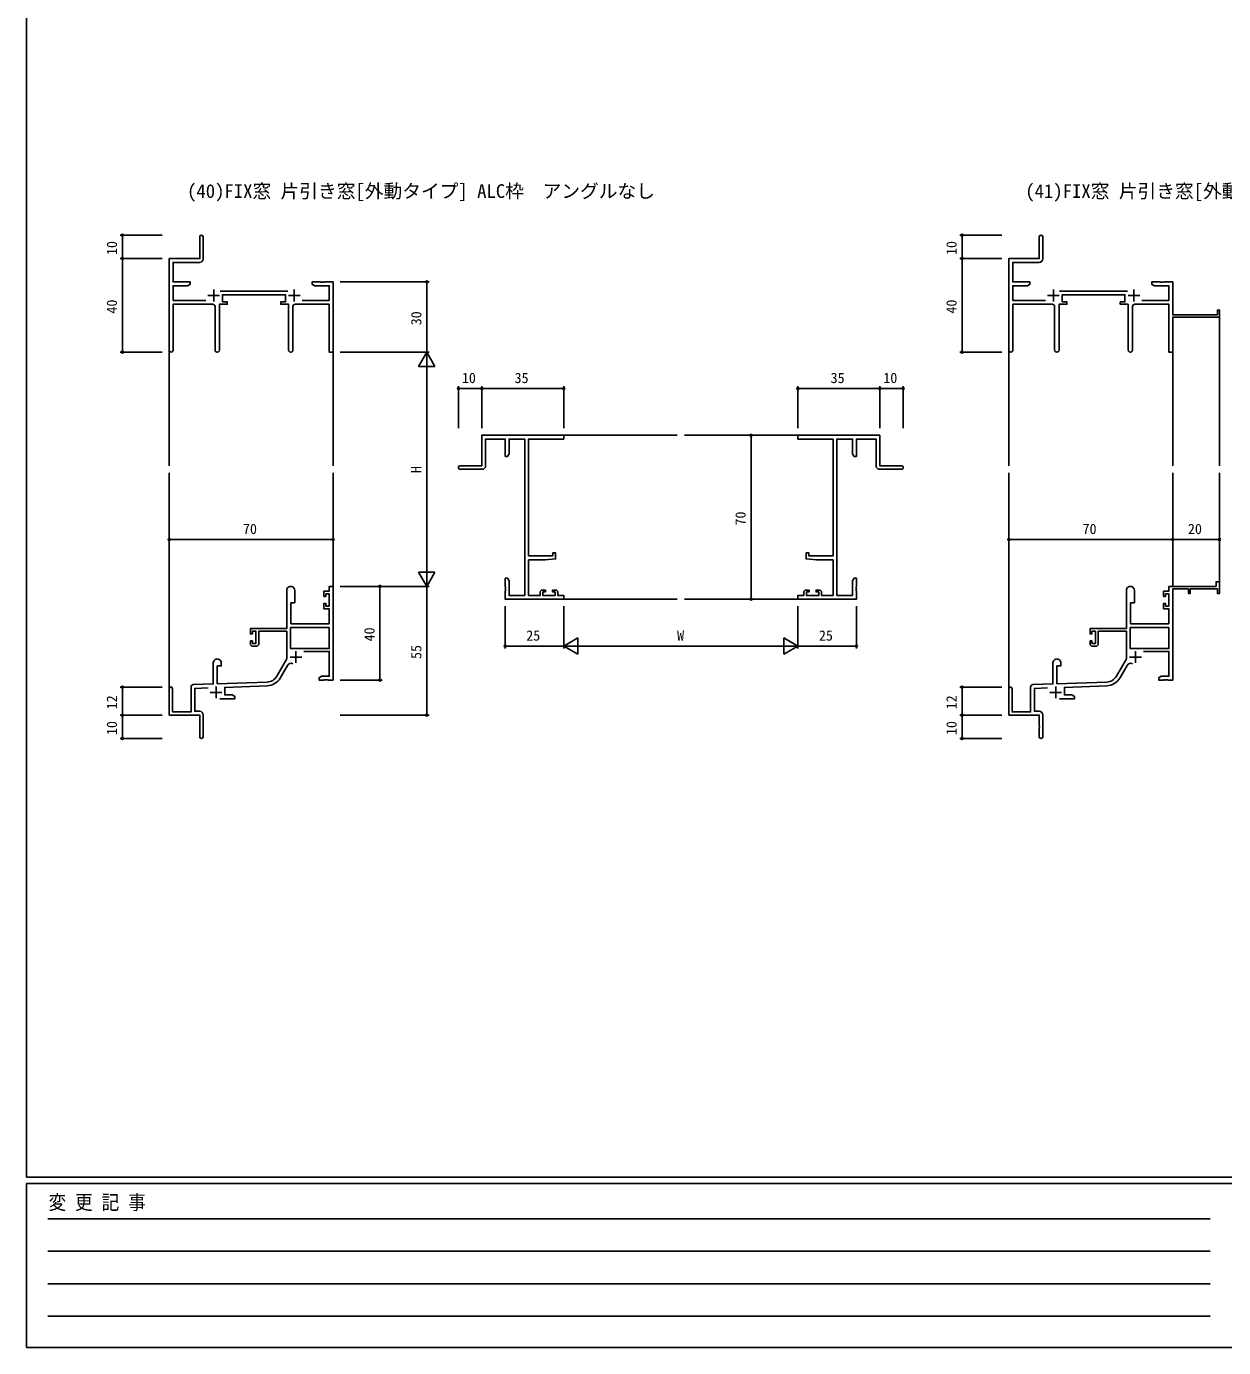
# Model space of a CAD drawing. Units: millimetres, scale not verified. Extents: x -793 to 793, y -564 to 564.
# Drawn here: x -788 to -276, y -564 to 0 of the extents above; entities that cross this region are included whole.
import ezdxf
from ezdxf.enums import TextEntityAlignment as Align

# ---------------------------------------------------------------- set-up
doc = ezdxf.new("R2010")
doc.units = ezdxf.units.MM
doc.header["$LTSCALE"] = 3
for name, color, linetype in [('0-1_USER1', 3, 'Continuous'), ('0-2_YKK_11', 7, 'Continuous'), ('0-3_YKK_12', 2, 'Continuous'), ('0-4_YKK_D', 6, 'Continuous'), ('0-5_YKK_ZWAK', 7, 'Continuous')]:
    doc.layers.add(name, color=color, linetype=linetype)
doc.styles.add('ＭＳ ゴシック', font='')
doc.styles.get('ＭＳ ゴシック').set_extended_font_data('MS Gothic')

msp = doc.modelspace()

# ---------------------------------------------------------------- linework, layer by layer
at = {"layer": '0-2_YKK_11'}
for p, q in [((-712.302, -99.248), (-712.302, -89.868)), ((-353.689, -99.248), (-353.689, -89.868)), ((-707.802, -112.418), (-707.802, -117.418)), ((-673.402, -112.418), (-673.402, -117.418)), ((-349.189, -112.418), (-349.189, -117.418)), ((-314.789, -112.418), (-314.789, -117.418)), ((-710.302, -114.918), (-705.302, -114.918)), ((-676.1, -112.988), (-705.11, -112.988)), ((-675.902, -114.918), (-670.902, -114.918)), ((-351.689, -114.918), (-346.689, -114.918)), ((-317.486, -112.988), (-346.496, -112.988)), ((-317.289, -114.918), (-312.289, -114.918)), ((-707.252, -119.618), (-707.252, -138.168)), ((-673.952, -138.168), (-673.952, -119.618)), ((-348.639, -119.618), (-348.639, -138.168)), ((-315.339, -138.168), (-315.339, -119.618)), ((-593.164, -189.125), (-602.544, -189.125)), ((-423.427, -189.125), (-414.047, -189.125)), ((-658.432, -256.75), (-674.972, -256.75)), ((-299.819, -256.75), (-316.359, -256.75)), ((-689.602, -264.72), (-691.102, -264.72)), ((-332.489, -264.72), (-330.989, -264.72)), ((-675.202, -269.32), (-670.202, -269.32)), ((-672.702, -266.82), (-672.702, -271.82)), ((-316.589, -269.32), (-311.589, -269.32)), ((-314.089, -266.82), (-314.089, -271.82)), ((-676.309, -272.871), (-679.445, -278.303)), ((-320.831, -278.303), (-317.695, -272.871)), ((-706.802, -281.92), (-706.802, -286.92)), ((-348.189, -281.92), (-348.189, -286.92)), ((-709.302, -284.42), (-704.302, -284.42)), ((-350.689, -284.42), (-345.689, -284.42)), ((-712.302, -293.99), (-712.302, -303.37)), ((-353.689, -303.37), (-353.689, -293.99))]:
    msp.add_line(p, q, dxfattribs=at)
for points in [[(-713.802, -89.868), (-713.802, -99.118), (-726.802, -99.118), (-726.802, -138.303)], [(-355.189, -89.868), (-355.189, -99.118), (-368.189, -99.118), (-368.189, -138.303)], [(-711.152, -116.988), (-725.172, -116.988), (-725.172, -110.748), (-718.893, -110.748), (-717.802, -110.118), (-717.802, -109.118), (-725.172, -109.118), (-725.172, -100.748), (-713.802, -100.748)], [(-352.539, -116.988), (-366.559, -116.988), (-366.559, -110.748), (-360.28, -110.748), (-359.189, -110.118), (-359.189, -109.118), (-366.559, -109.118), (-366.559, -100.748), (-355.189, -100.748)], [(-672.952, -118.618), (-658.432, -118.618), (-658.432, -139.118), (-656.802, -139.118), (-656.802, -109.118), (-660.344, -109.118), (-660.527, -109.238), (-661.077, -109.238), (-661.26, -109.118), (-661.344, -109.118), (-661.527, -109.238), (-662.077, -109.238), (-662.26, -109.118), (-665.802, -109.118), (-665.802, -110.118), (-664.711, -110.748), (-658.432, -110.748), (-658.432, -116.988), (-670.052, -116.988)], [(-314.339, -118.618), (-299.819, -118.618), (-299.819, -139.118), (-298.189, -139.118), (-298.189, -124.118), (-278.189, -124.118), (-278.189, -121.118), (-279.089, -121.118), (-279.089, -123.118), (-298.189, -123.118), (-298.189, -109.118), (-301.73, -109.118), (-301.914, -109.238), (-302.464, -109.238), (-302.647, -109.118), (-302.73, -109.118), (-302.914, -109.238), (-303.464, -109.238), (-303.647, -109.118), (-307.189, -109.118), (-307.189, -110.118), (-306.097, -110.748), (-299.819, -110.748), (-299.819, -116.988), (-311.438, -116.988)], [(-705.352, -138.168), (-705.352, -118.618), (-702.002, -118.618), (-702.002, -117.618), (-704.002, -117.618), (-704.002, -114.618), (-677.202, -114.618), (-677.202, -117.618), (-679.202, -117.618), (-679.202, -118.618), (-675.852, -118.618), (-675.852, -138.168)], [(-346.739, -138.168), (-346.739, -118.618), (-343.389, -118.618), (-343.389, -117.618), (-345.389, -117.618), (-345.389, -114.618), (-318.589, -114.618), (-318.589, -117.618), (-320.589, -117.618), (-320.589, -118.618), (-317.239, -118.618), (-317.239, -138.168)], [(-725.172, -138.303), (-725.172, -118.618), (-708.252, -118.618)], [(-366.559, -138.303), (-366.559, -118.618), (-349.639, -118.618)], [(-602.544, -187.625), (-593.294, -187.625), (-593.294, -174.625), (-558.294, -174.625), (-558.294, -176.255), (-573.294, -176.255), (-573.294, -226.125), (-562.994, -226.125), (-562.994, -224.825), (-561.794, -224.825), (-561.794, -227.432), (-566.294, -227.825), (-573.294, -227.825), (-573.294, -242.995), (-568.394, -242.995), (-568.394, -241.725)], [(-414.047, -187.625), (-423.297, -187.625), (-423.297, -174.625), (-458.297, -174.625), (-458.297, -176.255), (-443.297, -176.255), (-443.297, -226.125), (-453.597, -226.125), (-453.597, -224.825), (-454.797, -224.825), (-454.797, -227.432), (-450.297, -227.825), (-443.297, -227.825), (-443.297, -242.995), (-448.197, -242.995), (-448.197, -241.725)], [(-574.924, -242.995), (-574.924, -176.255), (-581.664, -176.255), (-581.664, -182.534), (-582.294, -183.625), (-583.294, -183.625), (-583.294, -176.255), (-591.664, -176.255), (-591.664, -187.625)], [(-441.667, -242.995), (-441.667, -176.255), (-434.927, -176.255), (-434.927, -182.534), (-434.297, -183.625), (-433.297, -183.625), (-433.297, -176.255), (-424.927, -176.255), (-424.927, -187.625)], [(-560.794, -241.725), (-560.794, -242.995), (-558.294, -242.995), (-558.294, -244.625), (-583.294, -244.625), (-583.294, -241.084), (-583.174, -240.9), (-583.174, -240.35), (-583.294, -240.167), (-583.294, -240.084), (-583.174, -239.9), (-583.174, -239.35), (-583.294, -239.167), (-583.294, -235.625), (-582.294, -235.625), (-581.664, -236.717), (-581.664, -242.995), (-574.924, -242.995)], [(-455.797, -241.725), (-455.797, -242.995), (-458.297, -242.995), (-458.297, -244.625), (-433.297, -244.625), (-433.297, -241.084), (-433.417, -240.9), (-433.417, -240.35), (-433.297, -240.167), (-433.297, -240.084), (-433.417, -239.9), (-433.417, -239.35), (-433.297, -239.167), (-433.297, -235.625), (-434.297, -235.625), (-434.927, -236.717), (-434.927, -242.995), (-441.667, -242.995)], [(-692.102, -263.72), (-692.102, -262.42), (-691.302, -262.42), (-691.302, -263.52), (-689.802, -263.52), (-689.802, -258.32), (-691.302, -258.32), (-691.302, -259.42), (-692.102, -259.42), (-692.102, -257.12), (-676.602, -257.12), (-676.602, -240.82)], [(-673.202, -240.82), (-673.202, -246.12), (-674.802, -246.12), (-674.802, -255.12), (-658.432, -255.12), (-658.432, -248.72), (-660.702, -248.72), (-660.702, -246.42), (-659.902, -246.42), (-659.902, -247.52), (-658.432, -247.52), (-658.432, -242.32), (-659.902, -242.32), (-659.902, -243.42), (-660.702, -243.42), (-660.702, -241.12), (-658.432, -241.12), (-658.432, -239.12), (-656.802, -239.12), (-656.802, -279.12), (-658.844, -279.12), (-659.027, -279), (-659.577, -279), (-659.76, -279.12), (-659.844, -279.12), (-660.027, -279), (-660.577, -279), (-660.76, -279.12), (-662.802, -279.12), (-662.802, -278.12), (-661.711, -277.49), (-658.432, -277.49), (-658.432, -266.92), (-669.304, -266.92)], [(-567.394, -240.725), (-566.094, -240.725), (-566.094, -241.525), (-567.194, -241.525), (-567.194, -242.995), (-561.994, -242.995), (-561.994, -241.525), (-563.094, -241.525), (-563.094, -240.725), (-561.794, -240.725)], [(-449.197, -240.725), (-450.497, -240.725), (-450.497, -241.525), (-449.397, -241.525), (-449.397, -242.995), (-454.597, -242.995), (-454.597, -241.525), (-453.497, -241.525), (-453.497, -240.725), (-454.797, -240.725)], [(-317.989, -240.82), (-317.989, -257.12), (-333.489, -257.12), (-333.489, -259.42), (-332.689, -259.42), (-332.689, -258.32), (-331.189, -258.32), (-331.189, -263.52), (-332.689, -263.52), (-332.689, -262.42), (-333.489, -262.42), (-333.489, -263.72)], [(-299.819, -255.12), (-316.189, -255.12), (-316.189, -246.12), (-314.589, -246.12), (-314.589, -240.82)], [(-310.69, -266.92), (-299.819, -266.92), (-299.819, -277.49), (-303.097, -277.49), (-304.189, -278.12), (-304.189, -279.12), (-302.147, -279.12), (-301.964, -279), (-301.414, -279), (-301.23, -279.12), (-301.147, -279.12), (-300.964, -279), (-300.414, -279), (-300.23, -279.12), (-298.189, -279.12), (-298.189, -240.22), (-291.489, -240.22), (-291.489, -242.12), (-290.689, -242.12), (-290.689, -240.22), (-279.089, -240.22), (-279.089, -242.12), (-278.189, -242.12), (-278.189, -237.12), (-279.689, -237.12), (-279.689, -239.12), (-299.819, -239.12), (-299.819, -241.12), (-302.089, -241.12), (-302.089, -243.42), (-301.289, -243.42), (-301.289, -242.32), (-299.819, -242.32), (-299.819, -247.52), (-301.289, -247.52), (-301.289, -246.42), (-302.089, -246.42), (-302.089, -248.72), (-299.819, -248.72), (-299.819, -255.12)], [(-680.856, -277.488), (-676.602, -270.12), (-676.602, -258.32), (-688.602, -258.32), (-688.602, -263.72)], [(-329.989, -263.72), (-329.989, -258.32), (-317.989, -258.32), (-317.989, -270.12), (-322.243, -277.488)], [(-716.537, -281.086), (-708.002, -280.788), (-708.002, -271.82)], [(-704.602, -271.82), (-704.602, -273.12), (-706.302, -273.12), (-706.302, -280.729), (-685.012, -279.985)], [(-349.389, -271.82), (-349.389, -280.788), (-357.923, -281.086)], [(-326.398, -279.985), (-347.689, -280.729), (-347.689, -273.12), (-345.989, -273.12), (-345.989, -271.82)], [(-725.402, -282.82), (-725.402, -292.72), (-717.502, -292.72), (-717.502, -282.085)], [(-684.955, -281.614), (-703.102, -282.248), (-703.102, -285.49), (-699.893, -285.49), (-698.802, -286.12), (-698.802, -287.12), (-705.152, -287.12)], [(-358.889, -282.085), (-358.889, -292.72), (-366.789, -292.72), (-366.789, -282.82)], [(-346.539, -287.12), (-340.189, -287.12), (-340.189, -286.12), (-341.28, -285.49), (-344.489, -285.49), (-344.489, -282.248), (-326.341, -281.614)], [(-713.802, -303.37), (-713.802, -299.578), (-713.682, -299.395), (-713.682, -298.845), (-713.802, -298.662), (-713.802, -294.12), (-726.802, -294.12), (-726.802, -282.82)], [(-710.235, -282.497), (-715.872, -282.694), (-715.872, -292.49), (-713.802, -292.49)], [(-368.189, -282.82), (-368.189, -294.12), (-355.189, -294.12), (-355.189, -298.662), (-355.069, -298.845), (-355.069, -299.395), (-355.189, -299.578), (-355.189, -303.37)], [(-355.189, -292.49), (-357.259, -292.49), (-357.259, -282.694), (-351.621, -282.497)]]:
    msp.add_lwpolyline(points, dxfattribs=at)
for points in [[(-658.432, -256.75), (-674.972, -256.75), (-674.972, -265.72), (-658.432, -265.72)], [(-299.819, -256.75), (-316.359, -256.75), (-316.359, -265.72), (-299.819, -265.72)]]:
    msp.add_lwpolyline(points, close=True, dxfattribs=at)
for centre, radius, start, end in [((-713.052, -89.868), 0.75, 359.99999, 180.00001), ((-354.439, -89.868), 0.75, 359.99999, 180.00001), ((-713.802, -99.248), 1.5, 270.00001, 359.99999), ((-355.189, -99.248), 1.5, 270.00001, 359.99999), ((-708.252, -119.618), 1, 0.00001, 89.99999), ((-672.952, -119.618), 1, 90.00001, 179.99999), ((-349.639, -119.618), 1, 0.00001, 89.99999), ((-314.339, -119.618), 1, 90.00001, 179.99999), ((-725.987, -138.303), 0.815, 179.99999, 0.00001), ((-706.302, -138.168), 0.95, 179.99999, 0.00001), ((-674.902, -138.168), 0.95, 179.99999, 0.00001), ((-367.374, -138.303), 0.815, 179.99999, 0.00001), ((-347.689, -138.168), 0.95, 179.99999, 0.00001), ((-316.289, -138.168), 0.95, 179.99999, 0.00001), ((-602.544, -188.375), 0.75, 89.99999, 270.00001), ((-593.164, -187.625), 1.5, 270.00001, 359.99999), ((-423.427, -187.625), 1.5, 180.00001, 269.99999), ((-414.047, -188.375), 0.75, 269.99999, 90.00001), ((-674.902, -240.82), 1.7, 359.99999, 180.00001), ((-567.394, -241.725), 1, 90.00001, 179.99999), ((-561.794, -241.725), 1, 0.00001, 89.99999), ((-454.797, -241.725), 1, 90.00001, 179.99999), ((-449.197, -241.725), 1, 0.00001, 89.99999), ((-316.289, -240.82), 1.7, 359.99999, 180.00001), ((-691.102, -263.72), 1, 180.00001, 269.99999), ((-689.602, -263.72), 1, 270.00001, 359.99999), ((-332.489, -263.72), 1, 180.00001, 269.99999), ((-330.989, -263.72), 1, 270.00001, 359.99999), ((-706.302, -271.82), 1.7, 359.99999, 180.00001), ((-347.689, -271.82), 1.7, 359.99999, 180.00001), ((-674.75, -273.771), 1.8, 65.29866, 149.99999), ((-316.136, -273.771), 1.8, 65.29866, 149.99999), ((-716.502, -282.085), 1, 91.99998, 180), ((-685.186, -274.988), 5, 271.99999, 330), ((-685.186, -274.988), 6.63, 272, 330), ((-357.889, -282.085), 1, 91.99998, 180), ((-326.573, -274.988), 5, 271.99999, 330), ((-326.573, -274.988), 6.63, 272, 330), ((-726.102, -282.82), 0.7, 359.99999, 180.00001), ((-367.489, -282.82), 0.7, 359.99999, 180.00001), ((-713.802, -293.99), 1.5, 0.00001, 89.99999), ((-355.189, -293.99), 1.5, 0.00001, 89.99999), ((-713.052, -303.37), 0.75, 179.99999, 0.00001), ((-354.439, -303.37), 0.75, 179.99999, 0.00001)]:
    msp.add_arc(centre, radius, start, end, dxfattribs=at)
at = {"layer": '0-3_YKK_12'}
for p, q in [((-278.189, -123.818), (-278.189, -187.619)), ((-726.802, -137.863), (-726.802, -187.619)), ((-656.802, -139.118), (-656.802, -187.619)), ((-368.189, -137.863), (-368.189, -187.619)), ((-298.189, -139.118), (-298.189, -187.619)), ((-558.294, -174.625), (-509.795, -174.625)), ((-458.297, -174.625), (-506.795, -174.625)), ((-726.802, -282.687), (-726.802, -190.619)), ((-656.802, -239.12), (-656.802, -190.619)), ((-368.189, -282.687), (-368.189, -190.619)), ((-298.189, -239.12), (-298.189, -190.619)), ((-278.189, -239.12), (-278.189, -190.619)), ((-558.294, -244.625), (-509.795, -244.625)), ((-458.297, -244.625), (-506.795, -244.625))]:
    msp.add_line(p, q, dxfattribs=at)
at = {"layer": '0-4_YKK_D'}
for p, q in [((-729.802, -89.118), (-747.802, -89.118)), ((-746.802, -99.118), (-746.802, -89.118)), ((-371.189, -89.118), (-389.189, -89.118)), ((-388.189, -99.118), (-388.189, -89.118)), ((-729.802, -99.118), (-747.802, -99.118)), ((-729.802, -99.118), (-747.802, -99.118)), ((-746.802, -139.118), (-746.802, -99.118)), ((-371.189, -99.118), (-389.189, -99.118)), ((-371.189, -99.118), (-389.189, -99.118)), ((-388.189, -139.118), (-388.189, -99.118)), ((-653.802, -109.118), (-615.802, -109.118)), ((-616.802, -109.118), (-616.802, -139.118)), ((-729.802, -139.118), (-747.802, -139.118)), ((-653.802, -139.118), (-615.802, -139.118)), ((-653.802, -139.118), (-615.802, -139.118)), ((-616.802, -139.118), (-620.302, -145.18)), ((-616.802, -139.118), (-613.302, -145.18)), ((-616.802, -139.118), (-616.802, -151.243)), ((-371.189, -139.118), (-389.189, -139.118)), ((-620.302, -145.18), (-613.302, -145.18)), ((-616.802, -146.118), (-616.802, -232.12)), ((-603.294, -171.625), (-603.294, -153.625)), ((-593.294, -154.625), (-603.294, -154.625)), ((-593.294, -171.625), (-593.294, -153.625)), ((-593.294, -171.625), (-593.294, -153.625)), ((-558.294, -154.625), (-593.294, -154.625)), ((-558.294, -171.625), (-558.294, -153.625)), ((-458.297, -171.625), (-458.297, -153.625)), ((-458.297, -154.625), (-423.297, -154.625)), ((-423.297, -171.625), (-423.297, -153.625)), ((-423.297, -171.625), (-423.297, -153.625)), ((-423.297, -154.625), (-413.297, -154.625)), ((-413.297, -171.625), (-413.297, -153.625)), ((-462.539, -174.625), (-479.297, -174.625)), ((-478.297, -174.625), (-478.297, -244.625)), ((-726.802, -235.452), (-726.802, -218.12)), ((-726.802, -219.12), (-656.802, -219.12)), ((-656.802, -237.729), (-656.802, -218.12)), ((-368.189, -232.192), (-368.189, -218.12)), ((-368.189, -219.12), (-298.189, -219.12)), ((-298.189, -232.192), (-298.189, -218.12)), ((-298.189, -232.192), (-298.189, -218.12)), ((-298.189, -219.12), (-278.189, -219.12)), ((-278.189, -232.192), (-278.189, -218.12)), ((-616.802, -239.12), (-616.802, -226.995)), ((-616.802, -239.12), (-620.302, -233.058)), ((-613.302, -233.058), (-620.302, -233.058)), ((-616.802, -239.12), (-613.302, -233.058)), ((-653.802, -239.12), (-615.802, -239.12)), ((-653.802, -239.12), (-615.802, -239.12)), ((-653.802, -239.12), (-635.802, -239.12)), ((-636.802, -239.12), (-636.802, -279.12)), ((-616.802, -239.12), (-616.802, -294.12)), ((-583.294, -247.625), (-583.294, -265.625)), ((-558.294, -247.625), (-558.294, -265.625)), ((-558.294, -247.625), (-558.294, -265.625)), ((-459.43, -244.625), (-479.297, -244.625)), ((-458.297, -247.625), (-458.297, -265.625)), ((-458.297, -247.625), (-458.297, -265.625)), ((-433.297, -247.625), (-433.297, -265.625)), ((-558.294, -264.625), (-583.294, -264.625)), ((-558.294, -264.625), (-552.232, -261.125)), ((-558.294, -264.625), (-552.232, -268.125)), ((-558.294, -264.625), (-546.17, -264.625)), ((-552.232, -268.125), (-552.232, -261.125)), ((-551.294, -264.625), (-465.297, -264.625)), ((-458.297, -264.625), (-470.421, -264.625)), ((-458.297, -264.625), (-464.359, -261.125)), ((-464.359, -261.125), (-464.359, -268.125)), ((-458.297, -264.625), (-464.359, -268.125)), ((-458.297, -264.625), (-433.297, -264.625)), ((-653.802, -279.12), (-635.802, -279.12)), ((-729.802, -282.12), (-747.802, -282.12)), ((-746.802, -294.12), (-746.802, -282.12)), ((-371.189, -282.12), (-389.189, -282.12)), ((-388.189, -294.12), (-388.189, -282.12)), ((-729.802, -294.12), (-747.802, -294.12)), ((-729.802, -294.12), (-747.802, -294.12)), ((-746.802, -294.12), (-746.802, -304.12)), ((-653.802, -294.12), (-615.802, -294.12)), ((-371.189, -294.12), (-389.189, -294.12)), ((-371.189, -294.12), (-389.189, -294.12)), ((-388.189, -294.12), (-388.189, -304.12)), ((-729.802, -304.12), (-747.802, -304.12)), ((-371.189, -304.12), (-389.189, -304.12))]:
    msp.add_line(p, q, dxfattribs=at)
for centre in [(-746.802, -89.118), (-388.189, -89.118), (-746.802, -99.118), (-746.802, -99.118), (-388.189, -99.118), (-388.189, -99.118), (-616.802, -109.118), (-746.802, -139.118), (-388.189, -139.118), (-603.294, -154.625), (-593.294, -154.625), (-593.294, -154.625), (-558.294, -154.625), (-458.297, -154.625), (-423.297, -154.625), (-423.297, -154.625), (-413.297, -154.625), (-478.297, -174.625), (-726.802, -219.12), (-656.802, -219.12), (-368.189, -219.12), (-298.189, -219.12), (-298.189, -219.12), (-278.189, -219.12), (-636.802, -239.12), (-478.297, -244.625), (-583.294, -264.625), (-433.297, -264.625), (-746.802, -282.12), (-636.802, -279.12), (-388.189, -282.12), (-746.802, -294.12), (-746.802, -294.12), (-616.802, -294.12), (-388.189, -294.12), (-388.189, -294.12), (-746.802, -304.12), (-388.189, -304.12)]:
    msp.add_circle(centre, 0.425, dxfattribs=at)
at = {"layer": '0-5_YKK_ZWAK'}
for p, q in [((-787.8, -491.4), (-787.8, 558.6)), ((752.2, -491.4), (-787.8, -491.4)), ((676.6, -494.2), (-787.8, -494.2)), ((-787.8, -564.2), (-787.8, -494.2)), ((-778.603, -509.225), (-282.218, -509.225)), ((-778.603, -523.082), (-282.218, -523.082)), ((-778.603, -536.939), (-282.218, -536.939)), ((-778.603, -550.796), (-282.218, -550.796)), ((-787.8, -564.2), (676.6, -564.2))]:
    msp.add_line(p, q, dxfattribs=at)

# ---------------------------------------------------------------- texts
at = {"layer": '0-1_USER1', "style": 'ＭＳ ゴシック'}
for s, p in [('(40)FIX窓 片引き窓[外動タイプ] ALC枠  アングルなし', (-719.177, -75.005)), ('(41)FIX窓 片引き窓[外動タイプ] ALC枠  アングル付', (-361.163, -75.005))]:
    msp.add_text(s, height=5.865, dxfattribs=at).set_placement(p, align=Align.BOTTOM_LEFT)
at = {"layer": '0-4_YKK_D', "style": 'ＭＳ ゴシック'}
for s, p in [('10', (-747.802, -97.638)), ('10', (-389.189, -97.638)), ('40', (-747.802, -122.638)), ('40', (-389.189, -122.638)), ('30', (-617.802, -127.638)), ('H', (-617.802, -190.719)), ('70', (-479.297, -213.145)), ('40', (-637.802, -262.64)), ('55', (-617.802, -270.14)), ('12', (-747.802, -291.64)), ('12', (-389.189, -291.64)), ('10', (-747.802, -302.64)), ('10', (-389.189, -302.64))]:
    msp.add_text(s, height=4.399, rotation=90, dxfattribs=at).set_placement(p, align=Align.BOTTOM_LEFT)
for s, p in [('10', (-601.814, -153.625)), ('35', (-579.314, -153.625)), ('35', (-444.317, -153.625)), ('10', (-421.817, -153.625)), ('70', (-695.322, -218.12)), ('70', (-336.709, -218.12)), ('20', (-291.709, -218.12)), ('25', (-574.314, -263.625)), ('W', (-509.895, -263.625)), ('25', (-449.317, -263.625))]:
    msp.add_text(s, height=4.399, dxfattribs=at).set_placement(p, align=Align.BOTTOM_LEFT)
at = {"layer": '0-5_YKK_ZWAK', "style": 'ＭＳ ゴシック', "width": 0.9}
msp.add_text('変 更 記 事', height=6.158, dxfattribs=at).set_placement((-778.371, -507.093), align=Align.BOTTOM_LEFT)

doc.saveas('drawing.dxf')
